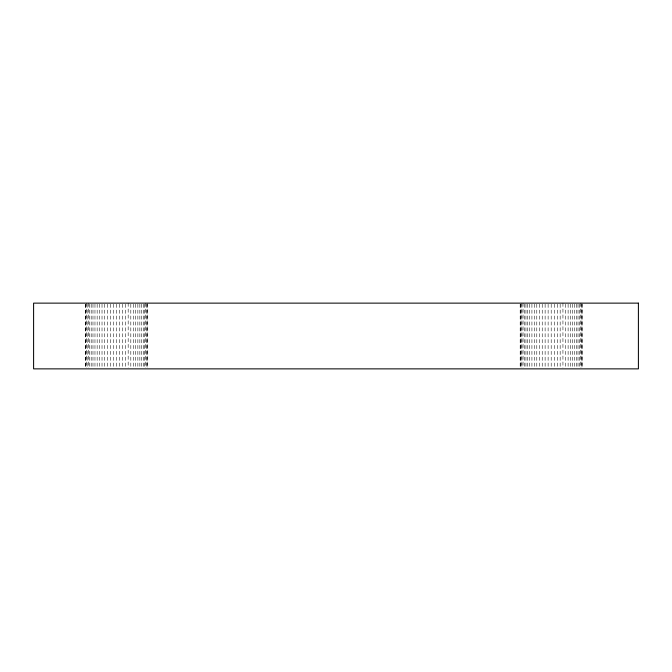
<?xml version="1.0" encoding="UTF-8"?>
<svg xmlns="http://www.w3.org/2000/svg" width="672" height="672" viewBox="0 0 672 672"><rect width="100%" height="100%" fill="white"/><g stroke="black" fill="none" stroke-linecap="round" stroke-linejoin="round"><path stroke-width="0.5" stroke-dasharray="3.36 2.52" d="M582.212 304.172L582.212 367.828M581.91 303.131L581.91 367.828M581.33 304.172L581.33 367.828M580.474 303.131L580.474 367.828M579.365 304.172L579.365 367.828M578.012 304.172L578.012 367.828M576.433 304.172L576.433 367.828M574.636 304.172L574.636 367.828M572.636 304.172L572.636 367.828M570.461 304.172L570.461 367.828M568.109 304.172L568.109 367.828M565.597 304.172L565.597 367.828M562.943 303.131L562.943 367.828M560.162 304.172L560.162 367.828M557.273 304.172L557.273 367.828M554.274 304.172L554.274 367.828M551.191 304.172L551.191 367.828M548.117 304.172L548.117 367.828M545.118 304.172L545.118 367.828M542.228 304.172L542.228 367.828M539.448 304.172L539.448 367.828M536.794 304.172L536.794 367.828M534.282 304.172L534.282 367.828M531.93 304.172L531.93 367.828M529.754 304.172L529.754 367.828M527.755 304.172L527.755 367.828M525.958 304.172L525.958 367.828M524.378 304.172L524.378 367.828M523.026 303.131L523.026 367.828M521.917 304.172L521.917 367.828M521.06 303.131L521.06 367.828M520.481 304.172L520.481 367.828M520.178 304.172L520.178 367.828M147.437 304.172L147.437 367.828M147.134 303.131L147.134 367.828M146.555 304.172L146.555 367.828M145.698 303.131L145.698 367.828M144.589 304.172L144.589 367.828M143.237 304.172L143.237 367.828M141.649 304.172L141.649 367.828M139.852 304.172L139.852 367.828M137.861 304.172L137.861 367.828M135.677 304.172L135.677 367.828M133.325 304.172L133.325 367.828M130.822 304.172L130.822 367.828M128.167 303.131L128.167 367.828M125.387 304.172L125.387 367.828M122.489 304.172L122.489 367.828M119.498 304.172L119.498 367.828M116.416 304.172L116.416 367.828M113.333 304.172L113.333 367.828M110.342 304.172L110.342 367.828M107.444 304.172L107.444 367.828M104.664 304.172L104.664 367.828M102.018 304.172L102.018 367.828M99.506 304.172L99.506 367.828M97.154 304.172L97.154 367.828M94.97 304.172L94.97 367.828M92.98 304.172L92.98 367.828M91.182 304.172L91.182 367.828M89.603 304.172L89.603 367.828M88.25 303.131L88.25 367.828M87.133 304.172L87.133 367.828M86.285 303.131L86.285 367.828M85.697 304.172L85.697 367.828M85.403 304.172L85.403 367.828"/><path stroke-width="1.01" d="M638.4 303.131L33.6 303.131L33.6 368.869L638.4 368.869L638.4 303.131"/></g></svg>
